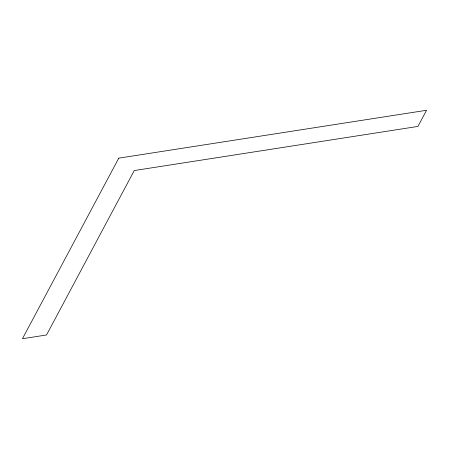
<?xml version="1.0" encoding="UTF-8"?>
<svg xmlns="http://www.w3.org/2000/svg" width="449" height="449" viewBox="0 0 449 449"><rect width="100%" height="100%" fill="white"/><g stroke="black" fill="none" stroke-linecap="round" stroke-linejoin="round"><path stroke-width="0.67" d="M118.777 158.155L22.45 338.72L46.533 334.971L134.245 170.553L417.935 126.427L426.55 110.28L118.777 158.155"/></g></svg>
